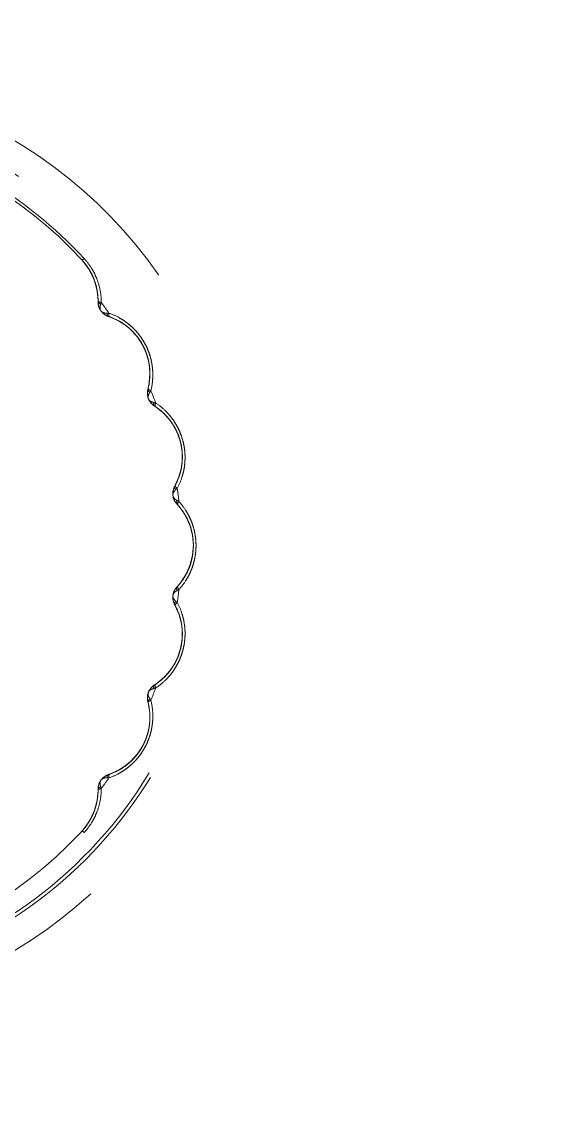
# Model space of a CAD drawing. Extents: x -181672 to 290600, y -29000 to 395522.
# Drawn here: x 1923.5 to 2063, y 37462 to 37752.5 of the extents above; entities that cross this region are included whole.
import ezdxf

# ---------------------------------------------------------------- set-up
doc = ezdxf.new("R2010")
doc.units = 0
doc.header["$LTSCALE"] = 10
doc.linetypes.add('XFM7Q20PCW-200K$0$ACAD_ISO03W100', pattern=[30, 12, -18])
doc.layers.add('XFM7Q20PCW-200K$0$PCW EQ (FUTURE)', color=252, linetype='XFM7Q20PCW-200K$0$ACAD_ISO03W100', lineweight=9)

# ---------------------------------------------------------------- blocks, each defined once
blk = doc.blocks.new('XFM7Q20PCW-200K$0$漢唐美光 8NHV4A-10FDA-NC150-M - 漢唐美光 8NHV4A-10FDA-NC150-M-V1107-CUB_L40')
for p, q in [((-532.65, 20.27), (-531.39, 20.77)), ((-519.65, 20.27), (-520.91, 20.77)), ((-546.89, 18.5), (-548.23, 18.67)), ((-537.12, 17.29), (-536.9, 17.51)), ((-515.4, 17.51), (-515.17, 17.29)), ((-505.41, 18.5), (-504.07, 18.67)), ((-559.48, 15.31), (-558.39, 16.1)), ((-542.09, 16.86), (-541.81, 16.71)), ((-540.36, 16.23), (-539.37, 16.24)), ((-538.42, 16.48), (-539.37, 16.24)), ((-513.88, 16.48), (-512.92, 16.24)), ((-511.94, 16.23), (-512.92, 16.24)), ((-510.48, 16.71), (-510.21, 16.86)), ((-510.48, 16.71), (-510.21, 16.86)), ((-492.81, 15.31), (-493.91, 16.1)), ((-572.86, 10.1), (-574.2, 9.94)), ((-567.8, 9.69), (-567.5, 9.61)), ((-565.97, 9.5), (-565.02, 9.75)), ((-564.15, 10.22), (-565.02, 9.75)), ((-563.1, 11.33), (-562.93, 11.59)), ((-489.37, 11.59), (-489.2, 11.33)), ((-488.15, 10.22), (-487.28, 9.75)), ((-486.33, 9.5), (-487.28, 9.75)), ((-484.8, 9.61), (-484.5, 9.69)), ((-479.44, 10.1), (-478.1, 9.94)), ((-584.29, 3.92), (-583.42, 4.95)), ((-468.01, 3.92), (-468.88, 4.95)), ((-589.15, -3.3), (-588.28, -2.83)), ((-587.56, -2.17), (-588.28, -2.83)), ((-586.81, -0.83), (-586.71, -0.54)), ((-465.59, -0.54), (-465.49, -0.83)), ((-465.59, -0.54), (-465.49, -0.83)), ((-464.74, -2.17), (-464.01, -2.83)), ((-590.97, -3.58), (-590.66, -3.58)), ((-590.97, -3.58), (-590.66, -3.58)), ((-461.64, -3.58), (-461.33, -3.58)), ((-456.31, -4.42), (-455.23, -4.83)), ((-602.16, -7.29), (-601.69, -7.8)), ((-450.61, -7.8), (-450.14, -7.29))]:
    blk.add_line(p, q)
at = {"flags": 128}
for points in [[(-651.15, -89.94), (-651.05, -84.94), (-650.75, -79.95), (-650.25, -74.98), (-649.55, -70.03), (-648.66, -65.11), (-647.57, -60.23), (-646.28, -55.4), (-644.8, -50.62), (-643.14, -45.91), (-641.28, -41.27), (-639.24, -36.7), (-637.02, -32.22), (-634.63, -27.83), (-632.06, -23.55), (-629.32, -19.36), (-626.41, -15.29), (-623.35, -11.34), (-620.12, -7.52), (-616.75, -3.83), (-613.24, -0.27), (-609.58, 3.14), (-605.79, 6.4), (-601.88, 9.51), (-597.84, 12.46), (-593.69, 15.24), (-589.43, 17.86), (-585.07, 20.3), (-580.61, 22.57), (-576.07, 24.66), (-571.44, 26.56), (-566.75, 28.28), (-561.99, 29.81), (-557.17, 31.15), (-552.3, 32.29), (-547.39, 33.24), (-542.45, 33.99), (-537.48, 34.54), (-532.5, 34.9), (-527.5, 35.05), (-522.5, 35), (-517.51, 34.76), (-512.53, 34.31), (-507.57, 33.67), (-502.64, 32.83), (-497.75, 31.79), (-492.9, 30.55), (-488.11, 29.13), (-483.38, 27.51), (-478.72, 25.71), (-474.13, 23.72), (-469.63, 21.55), (-465.21, 19.2), (-460.9, 16.67), (-456.69, 13.98), (-452.59, 11.12), (-448.6, 8.1), (-444.75, 4.92), (-441.02, 1.59), (-437.42, -1.89), (-433.97, -5.51), (-430.67, -9.26), (-427.52, -13.15), (-424.53, -17.15), (-421.7, -21.27), (-419.04, -25.51), (-416.55, -29.84), (-414.23, -34.27), (-412.09, -38.79), (-410.14, -43.39), (-408.37, -48.07), (-406.79, -52.81), (-405.4, -57.62), (-404.21, -62.47), (-403.2, -67.37), (-402.4, -72.3), (-401.79, -77.27), (-401.39, -82.25), (-401.18, -87.24), (-401.15, -89.94)], [(-531.39, 20.77), (-528.83, 21.43), (-526.21, 21.65), (-523.64, 21.45), (-521.09, 20.83), (-518.71, 19.82), (-516.51, 18.43), (-515.4, 17.51)], [(-558.39, 16.1), (-556.07, 17.37), (-553.59, 18.23), (-551.04, 18.66), (-548.41, 18.69), (-545.86, 18.29), (-543.39, 17.48), (-542.09, 16.86)], [(-542.09, 16.86), (-544.5, 17.9), (-546.89, 18.5)], [(-536.9, 17.51), (-534.81, 19.11), (-532.65, 20.27)], [(-515.4, 17.51), (-517.49, 19.11), (-519.65, 20.27)], [(-510.21, 16.86), (-507.79, 17.9), (-505.41, 18.5)], [(-504.07, 18.67), (-501.43, 18.68), (-498.84, 18.26), (-496.39, 17.43), (-494.07, 16.2), (-492.01, 14.64), (-490.22, 12.75), (-489.37, 11.59)], [(-562.93, 11.59), (-561.29, 13.65), (-559.48, 15.31)], [(-489.37, 11.59), (-491, 13.65), (-492.81, 15.31)], [(-583.42, 4.95), (-581.48, 6.75), (-579.28, 8.19), (-576.92, 9.24), (-574.38, 9.91), (-571.81, 10.15), (-569.22, 9.97), (-567.8, 9.69)], [(-567.8, 9.69), (-570.4, 10.1), (-572.86, 10.1)], [(-484.5, 9.69), (-481.9, 10.1), (-479.44, 10.1)], [(-478.1, 9.94), (-475.54, 9.3), (-473.13, 8.25), (-470.96, 6.85), (-469.01, 5.09), (-467.4, 3.07), (-466.13, 0.8), (-465.59, -0.54)], [(-586.71, -0.54), (-585.63, 1.86), (-584.29, 3.92)], [(-465.59, -0.54), (-466.67, 1.86), (-468.01, 3.92)], [(-601.69, -7.8), (-599.65, -6.21), (-597.35, -4.95), (-594.9, -4.09), (-592.35, -3.65), (-590.97, -3.58)], [(-601.69, -7.8), (-599.61, -6.18), (-597.32, -4.94), (-595.99, -4.42)], [(-590.97, -3.58), (-593.59, -3.81), (-595.99, -4.42)], [(-461.33, -3.58), (-458.68, -3.81), (-456.12, -4.49), (-453.72, -5.56), (-451.51, -7.03), (-450.61, -7.8)], [(-461.33, -3.58), (-458.71, -3.81), (-456.31, -4.42)], [(-455.23, -4.83), (-452.89, -6.05), (-450.79, -7.63), (-450.61, -7.8)], [(-601.69, -7.8), (-604.91, -10.88), (-608.01, -14.1), (-610.98, -17.43), (-613.81, -20.88), (-616.5, -24.44), (-619.05, -28.11), (-621.45, -31.87), (-623.69, -35.73), (-625.78, -39.67), (-627.71, -43.7), (-629.48, -47.8), (-631.08, -51.96), (-632.52, -56.19), (-633.78, -60.47), (-634.88, -64.8), (-635.06, -65.6)], [(-417.24, -65.6), (-418.3, -61.26), (-419.53, -56.97), (-420.94, -52.74), (-422.51, -48.56), (-424.25, -44.45), (-426.15, -40.41), (-428.21, -36.45), (-430.43, -32.58), (-432.8, -28.79), (-435.32, -25.11), (-437.98, -21.53), (-440.79, -18.06), (-443.73, -14.7), (-446.81, -11.47), (-450.01, -8.36), (-450.61, -7.8)]]:
    blk.add_lwpolyline(points, dxfattribs=at)
blk.add_circle((-526.15, -89.94), 379.98)
for radius, start, end in [(117.51, 0, 180), (116.61, 0, 180), (108.39, 96.1796, 98.0204), (108.39, 81.9796, 83.8204), (108.39, 110.3796, 112.2204), (108.39, 67.7796, 69.6204), (108.39, 124.5796, 126.4204), (108.39, 53.5796, 55.4204), (112.29, 132.6, 167.4)]:
    blk.add_arc((-526.15, -89.94), radius, start, end)
for centre, major_axis, start_param, end_param in [((-537.9, 18.62), (-1.01, 1.11), 2.01934, 3.141593), ((-514.39, 18.62), (1.01, 1.11), 3.141593, 4.263845), ((-541.38, 18.18), (0.7, 1.32), 3.141593, 4.263845), ((-510.91, 18.18), (-0.7, 1.32), 2.01934, 3.141593), ((-564.18, 12.42), (-1.25, 0.83), 2.01934, 3.141593), ((-488.12, 12.42), (1.25, 0.83), 3.141593, 4.263845), ((-567.44, 11.14), (0.36, 1.46), 3.141593, 4.263845), ((-484.85, 11.14), (-0.36, 1.46), 2.01934, 3.141593), ((-590.98, -2.08), (-0.01, 1.5), 3.141593, 4.263845), ((-588.12, -0.04), (-1.41, 0.5), 2.01934, 3.141593), ((-464.17, -0.04), (1.41, 0.5), 3.141593, 4.263845), ((-461.32, -2.08), (0.01, 1.5), 2.01934, 3.141593)]:
    blk.add_ellipse(centre, major_axis=major_axis, ratio=0.34988, start_param=start_param, end_param=end_param)
for points, knots in [([(-514.48, 17.82), (-515.24, 18.51), (-516.89, 19.77), (-519.26, 20.98), (-521.31, 21.68), (-522.89, 22.06), (-524.51, 22.3), (-526.15, 22.38), (-527.78, 22.3), (-529.41, 22.06), (-531, 21.68), (-532.52, 21.16), (-533.98, 20.5), (-535.82, 19.45), (-537.07, 18.5), (-537.82, 17.82)], [-1, -1, -1, -1, -0.875, -0.75, -0.6875, -0.625, -0.5625, -0.5, -0.4375, -0.375, -0.3125, -0.25, -0.1875, -0.125, 0, 0, 0, 0]), ([(-515.4, 17.51), (-516.09, 18.13), (-517.23, 19), (-518.93, 19.95), (-520.27, 20.56), (-521.67, 21.04), (-523.14, 21.39), (-524.64, 21.6), (-526.15, 21.68), (-527.66, 21.6), (-529.16, 21.39), (-530.62, 21.04), (-533.45, 20.07), (-535.51, 18.76), (-536.9, 17.51)], [-1, -1, -1, -1, -0.875, -0.8125, -0.75, -0.6875, -0.625, -0.5625, -0.5, -0.4375, -0.375, -0.3125, -0.25, 0, 0, 0, 0]), ([(-536.9, 17.51), (-536.21, 18.13), (-535.07, 19), (-533.37, 19.95), (-532.03, 20.56), (-530.62, 21.04), (-529.16, 21.39), (-527.66, 21.6), (-526.15, 21.68), (-524.64, 21.6), (-523.14, 21.39), (-521.68, 21.04), (-518.85, 20.07), (-516.78, 18.76), (-515.4, 17.51)], [-1, -1, -1, -1, -0.875, -0.8125, -0.75, -0.6875, -0.625, -0.5625, -0.5, -0.4375, -0.375, -0.3125, -0.25, 0, 0, 0, 0]), ([(-541.27, 17.39), (-542.17, 17.87), (-544.09, 18.69), (-546.68, 19.28), (-548.84, 19.46), (-550.46, 19.44), (-552.09, 19.27), (-553.7, 18.94), (-555.27, 18.46), (-556.79, 17.84), (-558.23, 17.08), (-559.58, 16.2), (-560.83, 15.2), (-562.36, 13.74), (-563.33, 12.51), (-563.9, 11.66)], [-1, -1, -1, -1, -0.875, -0.75, -0.6875, -0.625, -0.5625, -0.5, -0.4375, -0.375, -0.3125, -0.25, -0.1875, -0.125, 0, 0, 0, 0]), ([(-542.09, 16.86), (-542.91, 17.3), (-544.23, 17.85), (-546.1, 18.37), (-547.55, 18.62), (-549.03, 18.74), (-550.54, 18.73), (-552.05, 18.57), (-553.53, 18.27), (-554.98, 17.82), (-556.38, 17.25), (-557.71, 16.55), (-560.21, 14.92), (-561.89, 13.14), (-562.93, 11.59)], [-1, -1, -1, -1, -0.875, -0.8125, -0.75, -0.6875, -0.625, -0.5625, -0.5, -0.4375, -0.375, -0.3125, -0.25, 0, 0, 0, 0]), ([(-562.93, 11.59), (-562.41, 12.36), (-561.52, 13.48), (-560.11, 14.82), (-558.96, 15.74), (-557.71, 16.55), (-556.38, 17.25), (-554.98, 17.82), (-553.53, 18.27), (-552.05, 18.57), (-550.54, 18.73), (-549.04, 18.75), (-546.06, 18.5), (-543.74, 17.74), (-542.09, 16.86)], [-1, -1, -1, -1, -0.875, -0.8125, -0.75, -0.6875, -0.625, -0.5625, -0.5, -0.4375, -0.375, -0.3125, -0.25, 0, 0, 0, 0]), ([(-488.4, 11.66), (-488.97, 12.52), (-490.26, 14.15), (-492.26, 15.9), (-494.07, 17.08), (-495.51, 17.84), (-497.03, 18.46), (-498.6, 18.94), (-500.2, 19.27), (-501.83, 19.44), (-503.47, 19.46), (-505.07, 19.33), (-506.65, 19.04), (-508.69, 18.48), (-510.13, 17.87), (-511.03, 17.39)], [-1, -1, -1, -1, -0.875, -0.75, -0.6875, -0.625, -0.5625, -0.5, -0.4375, -0.375, -0.3125, -0.25, -0.1875, -0.125, 0, 0, 0, 0]), ([(-489.37, 11.59), (-489.89, 12.36), (-490.78, 13.48), (-492.19, 14.82), (-493.34, 15.74), (-494.59, 16.55), (-495.92, 17.25), (-497.32, 17.82), (-498.77, 18.27), (-500.25, 18.57), (-501.76, 18.73), (-503.26, 18.75), (-506.24, 18.5), (-508.56, 17.74), (-510.21, 16.86)], [-1, -1, -1, -1, -0.875, -0.8125, -0.75, -0.6875, -0.625, -0.5625, -0.5, -0.4375, -0.375, -0.3125, -0.25, 0, 0, 0, 0]), ([(-510.21, 16.86), (-509.39, 17.3), (-508.07, 17.85), (-506.19, 18.37), (-504.75, 18.62), (-503.26, 18.74), (-501.76, 18.73), (-500.25, 18.57), (-498.77, 18.27), (-497.32, 17.82), (-495.92, 17.25), (-494.59, 16.55), (-492.09, 14.92), (-490.41, 13.14), (-489.37, 11.59)], [-1, -1, -1, -1, -0.875, -0.8125, -0.75, -0.6875, -0.625, -0.5625, -0.5, -0.4375, -0.375, -0.3125, -0.25, 0, 0, 0, 0]), ([(-492.73, 16.18), (-492.3, 15.87), (-491.53, 15.25), (-490.81, 14.58), (-490.5, 14.26)], [-0.25, -0.25, -0.25, -0.25, -0.1875, -0.1340722, -0.1340722, -0.1340722, -0.1340722]), ([(-567.14, 10.4), (-568.13, 10.65), (-570.19, 10.97), (-572.85, 10.91), (-574.98, 10.55), (-576.55, 10.14), (-578.09, 9.57), (-579.57, 8.86), (-580.97, 8.01), (-582.29, 7.03), (-583.5, 5.94), (-584.6, 4.75), (-585.57, 3.48), (-586.69, 1.69), (-587.33, 0.26), (-587.67, -0.7)], [-1, -1, -1, -1, -0.875, -0.75, -0.6875, -0.625, -0.5625, -0.5, -0.4375, -0.375, -0.3125, -0.25, -0.1875, -0.125, 0, 0, 0, 0]), ([(-586.71, -0.54), (-586.4, 0.34), (-585.81, 1.64), (-584.77, 3.29), (-583.88, 4.46), (-582.87, 5.55), (-581.75, 6.56), (-580.53, 7.46), (-579.24, 8.24), (-577.87, 8.9), (-576.45, 9.42), (-575, 9.81), (-572.06, 10.3), (-569.61, 10.13), (-567.8, 9.69)], [-1, -1, -1, -1, -0.875, -0.8125, -0.75, -0.6875, -0.625, -0.5625, -0.5, -0.4375, -0.375, -0.3125, -0.25, 0, 0, 0, 0]), ([(-567.8, 9.69), (-568.7, 9.91), (-570.12, 10.13), (-572.06, 10.16), (-573.53, 10.06), (-575, 9.81), (-576.45, 9.42), (-577.87, 8.9), (-579.24, 8.24), (-580.54, 7.46), (-581.75, 6.56), (-582.87, 5.56), (-584.89, 3.36), (-586.09, 1.22), (-586.71, -0.54)], [-1, -1, -1, -1, -0.875, -0.8125, -0.75, -0.6875, -0.625, -0.5625, -0.5, -0.4375, -0.375, -0.3125, -0.25, 0, 0, 0, 0]), ([(-464.63, -0.7), (-464.97, 0.26), (-465.82, 2.16), (-467.33, 4.36), (-468.8, 5.95), (-470.01, 7.03), (-471.32, 8.01), (-472.73, 8.86), (-474.2, 9.57), (-475.74, 10.13), (-477.32, 10.55), (-478.91, 10.82), (-480.51, 10.93), (-482.62, 10.89), (-484.17, 10.64), (-485.16, 10.4)], [-1, -1, -1, -1, -0.875, -0.75, -0.6875, -0.625, -0.5625, -0.5, -0.4375, -0.375, -0.3125, -0.25, -0.1875, -0.125, 0, 0, 0, 0]), ([(-465.59, -0.54), (-465.9, 0.34), (-466.49, 1.64), (-467.53, 3.29), (-468.42, 4.46), (-469.43, 5.55), (-470.55, 6.56), (-471.76, 7.46), (-473.06, 8.24), (-474.43, 8.9), (-475.85, 9.42), (-477.29, 9.81), (-480.24, 10.3), (-482.68, 10.13), (-484.5, 9.69)], [-1, -1, -1, -1, -0.875, -0.8125, -0.75, -0.6875, -0.625, -0.5625, -0.5, -0.4375, -0.375, -0.3125, -0.25, 0, 0, 0, 0]), ([(-484.5, 9.69), (-483.59, 9.91), (-482.18, 10.13), (-480.23, 10.16), (-478.77, 10.06), (-477.3, 9.81), (-475.85, 9.42), (-474.42, 8.9), (-473.06, 8.24), (-471.76, 7.46), (-470.54, 6.56), (-469.43, 5.56), (-467.4, 3.36), (-466.21, 1.22), (-465.59, -0.54)], [-1, -1, -1, -1, -0.875, -0.8125, -0.75, -0.6875, -0.625, -0.5625, -0.5, -0.4375, -0.375, -0.3125, -0.25, 0, 0, 0, 0]), ([(-590.5, -2.72), (-591.52, -2.73), (-593.6, -2.92), (-596.16, -3.63), (-598.14, -4.5), (-600.04, -5.55), (-601.34, -6.54), (-602.16, -7.29)], [-1, -1, -1, -1, -0.75, -0.5, -0.375, -0.25, 0, 0, 0, 0]), ([(-601.69, -7.8), (-600.93, -7.11), (-599.73, -6.19), (-597.98, -5.22), (-596.16, -4.42), (-593.8, -3.76), (-591.9, -3.58), (-590.97, -3.58)], [-1, -1, -1, -1, -0.75, -0.625, -0.5, -0.25, 0, 0, 0, 0]), ([(-450.61, -7.8), (-451.36, -7.11), (-452.57, -6.19), (-454.32, -5.22), (-456.14, -4.42), (-458.5, -3.76), (-460.4, -3.58), (-461.33, -3.58)], [-1, -1, -1, -1, -0.75, -0.625, -0.5, -0.25, 0, 0, 0, 0])]:
    blk.add_open_spline(points, degree=3, knots=knots)
for points in [[(-535.35, 19.7), (-534.46, 20.26), (-533.51, 20.74), (-532.51, 21.13)], [(-532.51, 21.13), (-532.01, 21.33), (-530.99, 21.68), (-529.94, 21.94), (-529.4, 22.04)], [(-529.4, 22.04), (-528.87, 22.14), (-527.79, 22.3), (-526.7, 22.35), (-526.15, 22.35)], [(-526.15, 22.35), (-525.6, 22.35), (-524.51, 22.3), (-523.43, 22.14), (-522.9, 22.04)], [(-522.9, 22.04), (-522.36, 21.93), (-521.3, 21.68), (-520.28, 21.33), (-519.79, 21.13)], [(-519.79, 21.13), (-519.29, 20.94), (-518.32, 20.5), (-517.4, 19.98), (-516.95, 19.7)], [(-559.57, 16.18), (-559.13, 16.49), (-558.23, 17.08), (-557.27, 17.59), (-556.77, 17.82)], [(-556.77, 17.82), (-556.28, 18.05), (-555.27, 18.46), (-554.22, 18.78), (-553.7, 18.92)], [(-553.7, 18.92), (-553.17, 19.05), (-552.1, 19.27), (-551.01, 19.38), (-550.46, 19.41)], [(-550.46, 19.41), (-549.92, 19.45), (-548.83, 19.46), (-547.76, 19.37), (-547.23, 19.3)], [(-547.23, 19.3), (-546.7, 19.23), (-545.65, 19.04), (-544.63, 18.76), (-544.13, 18.6)], [(-544.13, 18.6), (-543.13, 18.28), (-542.17, 17.87), (-541.27, 17.39)], [(-538.04, 17.39), (-538.01, 17.45), (-537.97, 17.52), (-537.93, 17.6)], [(-537.93, 17.6), (-537.97, 17.52), (-538.01, 17.45), (-538.04, 17.39)], [(-537.82, 17.82), (-537.06, 18.51), (-536.23, 19.14), (-535.35, 19.7)], [(-537.12, 17.29), (-537.09, 17.33), (-537.01, 17.4), (-536.94, 17.47), (-536.9, 17.51)], [(-516.95, 19.7), (-516.06, 19.14), (-515.23, 18.5), (-514.48, 17.82)], [(-515.17, 17.29), (-515.21, 17.33), (-515.28, 17.4), (-515.36, 17.47), (-515.4, 17.51)], [(-514.36, 17.6), (-514.33, 17.52), (-514.29, 17.45), (-514.26, 17.39)], [(-514.26, 17.39), (-514.29, 17.45), (-514.33, 17.52), (-514.36, 17.6)], [(-511.03, 17.39), (-510.13, 17.87), (-509.17, 18.28), (-508.17, 18.6)], [(-508.17, 18.6), (-507.17, 18.93), (-506.13, 19.16), (-505.07, 19.3)], [(-505.07, 19.3), (-504.54, 19.37), (-503.46, 19.46), (-502.38, 19.45), (-501.83, 19.42)], [(-501.83, 19.42), (-501.29, 19.38), (-500.2, 19.27), (-499.13, 19.05), (-498.6, 18.92)], [(-498.6, 18.92), (-498.07, 18.78), (-497.03, 18.46), (-496.02, 18.05), (-495.53, 17.82)], [(-495.53, 17.82), (-495.03, 17.59), (-494.07, 17.08), (-493.17, 16.49), (-492.73, 16.18)], [(-561.8, 14.25), (-561.12, 14.95), (-560.37, 15.6), (-559.57, 16.18)], [(-542.09, 16.86), (-542.04, 16.83), (-541.95, 16.78), (-541.86, 16.73), (-541.81, 16.71)], [(-540.95, 17.02), (-541.1, 16.88), (-541.44, 16.64), (-541.71, 16.65), (-541.81, 16.71)], [(-541.81, 16.71), (-541.62, 16.6), (-541.23, 16.42), (-540.61, 16.26), (-539.99, 16.19), (-539.58, 16.21), (-539.37, 16.24)], [(-539.37, 16.24), (-539.79, 16.18), (-540.62, 16.21), (-541.43, 16.5), (-541.81, 16.71)], [(-541.27, 17.39), (-541.21, 17.32), (-541.1, 17.2), (-541, 17.08), (-540.95, 17.02)], [(-540.95, 17.02), (-540.82, 16.88), (-540.56, 16.63), (-540.16, 16.37), (-539.76, 16.23), (-539.5, 16.22), (-539.37, 16.24)], [(-539.37, 16.24), (-539.63, 16.2), (-540.16, 16.3), (-540.69, 16.73), (-540.95, 17.02)], [(-539.37, 16.24), (-539.12, 16.27), (-538.63, 16.49), (-538.22, 17.04), (-538.04, 17.39)], [(-538.04, 17.39), (-538.13, 17.21), (-538.32, 16.91), (-538.64, 16.56), (-539, 16.32), (-539.25, 16.25), (-539.37, 16.24)], [(-537.12, 17.29), (-537.28, 17.14), (-537.62, 16.87), (-538.18, 16.56), (-538.77, 16.34), (-539.17, 16.26), (-539.37, 16.24)], [(-539.37, 16.24), (-538.96, 16.29), (-538.16, 16.51), (-537.45, 16.99), (-537.12, 17.29)], [(-537.12, 17.29), (-537.21, 17.22), (-537.47, 17.14), (-537.86, 17.28), (-538.04, 17.39)], [(-515.17, 17.29), (-515.09, 17.22), (-514.82, 17.14), (-514.44, 17.28), (-514.26, 17.39)], [(-515.17, 17.29), (-515.01, 17.14), (-514.67, 16.87), (-514.12, 16.56), (-513.53, 16.34), (-513.13, 16.26), (-512.92, 16.24)], [(-512.92, 16.24), (-513.33, 16.29), (-514.14, 16.51), (-514.85, 16.99), (-515.17, 17.29)], [(-514.26, 17.39), (-514.17, 17.21), (-513.98, 16.91), (-513.66, 16.56), (-513.3, 16.32), (-513.05, 16.25), (-512.92, 16.24)], [(-512.92, 16.24), (-513.18, 16.27), (-513.67, 16.49), (-514.08, 17.04), (-514.26, 17.39)], [(-512.92, 16.24), (-512.67, 16.2), (-512.14, 16.3), (-511.61, 16.73), (-511.35, 17.02)], [(-511.35, 17.02), (-511.48, 16.88), (-511.74, 16.63), (-512.13, 16.37), (-512.53, 16.23), (-512.79, 16.22), (-512.92, 16.24)], [(-510.48, 16.71), (-510.67, 16.6), (-511.07, 16.42), (-511.69, 16.26), (-512.31, 16.19), (-512.72, 16.21), (-512.92, 16.24)], [(-512.92, 16.24), (-512.51, 16.18), (-511.68, 16.21), (-510.87, 16.5), (-510.48, 16.71)], [(-511.35, 17.02), (-511.3, 17.08), (-511.2, 17.2), (-511.08, 17.32), (-511.03, 17.39)], [(-511.35, 17.02), (-511.2, 16.88), (-510.86, 16.64), (-510.58, 16.65), (-510.48, 16.71)], [(-510.48, 16.71), (-510.44, 16.73), (-510.35, 16.78), (-510.26, 16.83), (-510.21, 16.86)], [(-563.9, 11.66), (-563.33, 12.52), (-562.68, 13.33), (-561.96, 14.09)], [(-490.34, 14.09), (-489.61, 13.33), (-488.96, 12.51), (-488.4, 11.66)], [(-582.27, 7.01), (-581.85, 7.36), (-580.97, 8.01), (-580.04, 8.57), (-579.56, 8.83)], [(-579.56, 8.83), (-579.08, 9.09), (-578.09, 9.57), (-577.07, 9.94), (-576.55, 10.11)], [(-576.55, 10.11), (-576.03, 10.27), (-574.98, 10.55), (-573.92, 10.73), (-573.38, 10.79)], [(-573.38, 10.79), (-572.85, 10.86), (-571.79, 10.93), (-570.73, 10.91), (-570.21, 10.87)], [(-570.21, 10.87), (-569.16, 10.81), (-568.13, 10.64), (-567.14, 10.4)], [(-567.8, 9.69), (-567.75, 9.67), (-567.65, 9.65), (-567.55, 9.62), (-567.5, 9.61)], [(-566.73, 10.13), (-566.85, 9.94), (-567.12, 9.64), (-567.39, 9.58), (-567.5, 9.61)], [(-567.5, 9.61), (-567.29, 9.55), (-566.86, 9.48), (-566.22, 9.47), (-565.6, 9.55), (-565.21, 9.67), (-565.02, 9.75)], [(-565.02, 9.75), (-565.4, 9.6), (-566.22, 9.41), (-567.07, 9.5), (-567.5, 9.61)], [(-567.14, 10.4), (-567.07, 10.35), (-566.93, 10.26), (-566.8, 10.17), (-566.73, 10.13)], [(-565.02, 9.75), (-565.26, 9.65), (-565.79, 9.62), (-566.41, 9.9), (-566.73, 10.13)], [(-566.73, 10.13), (-566.58, 10.02), (-566.26, 9.84), (-565.82, 9.68), (-565.39, 9.65), (-565.14, 9.7), (-565.02, 9.75)], [(-563.1, 11.33), (-563.21, 11.14), (-563.48, 10.79), (-563.94, 10.36), (-564.45, 10), (-564.83, 9.82), (-565.02, 9.75)], [(-565.02, 9.75), (-564.63, 9.9), (-563.91, 10.32), (-563.33, 10.95), (-563.1, 11.33)], [(-564.01, 11.19), (-564.05, 11), (-564.16, 10.66), (-564.38, 10.24), (-564.67, 9.93), (-564.9, 9.79), (-565.02, 9.75)], [(-565.02, 9.75), (-564.78, 9.84), (-564.36, 10.18), (-564.09, 10.81), (-564.01, 11.19)], [(-563.95, 11.42), (-563.97, 11.34), (-563.99, 11.26), (-564.01, 11.19)], [(-564.01, 11.19), (-563.99, 11.26), (-563.97, 11.34), (-563.95, 11.42)], [(-563.1, 11.33), (-563.16, 11.23), (-563.4, 11.09), (-563.8, 11.13), (-564.01, 11.19)], [(-563.1, 11.33), (-563.07, 11.37), (-563.01, 11.45), (-562.96, 11.54), (-562.93, 11.59)], [(-489.2, 11.33), (-489.23, 11.37), (-489.28, 11.45), (-489.34, 11.54), (-489.37, 11.59)], [(-489.2, 11.33), (-489.08, 11.14), (-488.82, 10.79), (-488.36, 10.36), (-487.84, 10), (-487.47, 9.82), (-487.28, 9.75)], [(-487.28, 9.75), (-487.67, 9.9), (-488.39, 10.32), (-488.97, 10.95), (-489.2, 11.33)], [(-489.2, 11.33), (-489.14, 11.23), (-488.9, 11.09), (-488.49, 11.13), (-488.29, 11.19)], [(-488.34, 11.42), (-488.33, 11.34), (-488.31, 11.26), (-488.29, 11.19)], [(-488.29, 11.19), (-488.31, 11.26), (-488.33, 11.34), (-488.34, 11.42)], [(-488.29, 11.19), (-488.25, 11), (-488.14, 10.66), (-487.91, 10.24), (-487.63, 9.93), (-487.4, 9.79), (-487.28, 9.75)], [(-487.28, 9.75), (-487.52, 9.84), (-487.94, 10.18), (-488.2, 10.81), (-488.29, 11.19)], [(-487.28, 9.75), (-487.04, 9.65), (-486.5, 9.62), (-485.89, 9.9), (-485.56, 10.13)], [(-485.56, 10.13), (-485.72, 10.02), (-486.03, 9.84), (-486.48, 9.68), (-486.91, 9.65), (-487.16, 9.7), (-487.28, 9.75)], [(-484.8, 9.61), (-485.01, 9.55), (-485.44, 9.48), (-486.08, 9.47), (-486.7, 9.55), (-487.09, 9.67), (-487.28, 9.75)], [(-487.28, 9.75), (-486.89, 9.6), (-486.08, 9.41), (-485.22, 9.5), (-484.8, 9.61)], [(-485.56, 10.13), (-485.5, 10.17), (-485.37, 10.26), (-485.23, 10.35), (-485.16, 10.4)], [(-485.56, 10.13), (-485.45, 9.94), (-485.18, 9.64), (-484.91, 9.58), (-484.8, 9.61)], [(-485.16, 10.4), (-484.17, 10.65), (-483.14, 10.81), (-482.09, 10.88)], [(-484.5, 9.69), (-484.55, 9.67), (-484.65, 9.65), (-484.75, 9.62), (-484.8, 9.61)], [(-482.09, 10.88), (-481.04, 10.94), (-479.98, 10.92), (-478.91, 10.79)], [(-478.91, 10.79), (-478.38, 10.73), (-477.32, 10.55), (-476.27, 10.27), (-475.75, 10.11)], [(-475.75, 10.11), (-475.23, 9.95), (-474.21, 9.57), (-473.22, 9.09), (-472.74, 8.83)], [(-472.74, 8.83), (-472.26, 8.57), (-471.33, 8.01), (-470.45, 7.36), (-470.03, 7.01)], [(-584.58, 4.74), (-584.23, 5.15), (-583.5, 5.95), (-582.69, 6.67), (-582.27, 7.01)], [(-470.03, 7.01), (-469.6, 6.67), (-468.8, 5.94), (-467.7, 4.75), (-466.73, 3.48), (-466.17, 2.58), (-465.91, 2.13)], [(-586.39, 2.13), (-585.87, 3.04), (-585.27, 3.92), (-584.58, 4.74)], [(-587.67, -0.7), (-587.33, 0.26), (-586.9, 1.21), (-586.39, 2.13)], [(-465.91, 2.13), (-465.4, 1.21), (-464.97, 0.26), (-464.63, -0.7)], [(-593.59, -3.01), (-592.56, -2.82), (-591.53, -2.73), (-590.5, -2.72)], [(-590.66, -3.58), (-590.44, -3.58), (-590, -3.55), (-589.38, -3.4), (-588.8, -3.17), (-588.45, -2.95), (-588.28, -2.83)], [(-588.28, -2.83), (-588.62, -3.07), (-589.37, -3.45), (-590.22, -3.58), (-590.66, -3.58)], [(-590.66, -3.58), (-590.54, -3.58), (-590.29, -3.46), (-590.11, -3.09), (-590.04, -2.89)], [(-590.04, -2.89), (-590.11, -2.86), (-590.19, -2.83), (-590.27, -2.81)], [(-590.27, -2.81), (-590.19, -2.83), (-590.11, -2.86), (-590.04, -2.89)], [(-588.28, -2.83), (-588.49, -2.98), (-589.01, -3.15), (-589.68, -3.02), (-590.04, -2.89)], [(-590.04, -2.89), (-589.86, -2.95), (-589.52, -3.05), (-589.04, -3.09), (-588.62, -3.02), (-588.39, -2.91), (-588.28, -2.83)], [(-586.81, -0.83), (-586.88, -1.04), (-587.05, -1.44), (-587.39, -1.98), (-587.8, -2.45), (-588.12, -2.71), (-588.28, -2.83)], [(-588.28, -2.83), (-587.95, -2.59), (-587.35, -2.01), (-586.95, -1.25), (-586.81, -0.83)], [(-587.66, -1.19), (-587.66, -1.38), (-587.68, -1.74), (-587.79, -2.2), (-587.99, -2.57), (-588.18, -2.76), (-588.28, -2.83)], [(-588.28, -2.83), (-588.07, -2.68), (-587.75, -2.25), (-587.65, -1.58), (-587.66, -1.19)], [(-587.66, -1.19), (-587.45, -1.19), (-587.04, -1.14), (-586.85, -0.94), (-586.81, -0.83)], [(-587.66, -0.95), (-587.66, -1.03), (-587.66, -1.11), (-587.66, -1.19)], [(-587.66, -1.19), (-587.66, -1.11), (-587.66, -1.03), (-587.66, -0.95)], [(-586.71, -0.54), (-586.73, -0.59), (-586.76, -0.69), (-586.79, -0.78), (-586.81, -0.83)], [(-465.49, -0.83), (-465.5, -0.78), (-465.54, -0.69), (-465.57, -0.59), (-465.59, -0.54)], [(-465.49, -0.83), (-465.42, -1.04), (-465.25, -1.44), (-464.91, -1.98), (-464.5, -2.45), (-464.18, -2.71), (-464.01, -2.83)], [(-464.01, -2.83), (-464.35, -2.59), (-464.95, -2.01), (-465.35, -1.25), (-465.49, -0.83)], [(-465.49, -0.83), (-465.45, -0.94), (-465.26, -1.14), (-464.85, -1.19), (-464.64, -1.19)], [(-464.01, -2.83), (-464.22, -2.68), (-464.55, -2.25), (-464.65, -1.58), (-464.64, -1.19)], [(-464.63, -0.95), (-464.63, -1.03), (-464.64, -1.11), (-464.64, -1.19)], [(-464.64, -1.19), (-464.64, -1.11), (-464.63, -1.03), (-464.63, -0.95)], [(-464.64, -1.19), (-464.64, -1.38), (-464.62, -1.74), (-464.51, -2.2), (-464.3, -2.57), (-464.12, -2.76), (-464.01, -2.83)], [(-464.01, -2.83), (-463.8, -2.98), (-463.29, -3.15), (-462.62, -3.02), (-462.26, -2.89)], [(-462.26, -2.89), (-462.44, -2.95), (-462.78, -3.05), (-463.26, -3.09), (-463.67, -3.02), (-463.91, -2.91), (-464.01, -2.83)], [(-464.01, -2.83), (-463.68, -3.07), (-462.93, -3.45), (-462.08, -3.58), (-461.64, -3.58)], [(-462.26, -2.89), (-462.18, -2.86), (-462.11, -2.83), (-462.03, -2.81)], [(-462.03, -2.81), (-462.11, -2.83), (-462.18, -2.86), (-462.26, -2.89)], [(-461.64, -3.58), (-461.76, -3.58), (-462, -3.46), (-462.19, -3.09), (-462.26, -2.89)], [(-450.14, -7.29), (-450.95, -6.55), (-452.7, -5.22), (-455.62, -3.77), (-458.7, -2.91), (-460.77, -2.73), (-461.8, -2.72)], [(-461.58, -2.72), (-460.63, -2.74), (-459.66, -2.84), (-458.71, -3.01)], [(-602.16, -7.29), (-601.35, -6.55), (-600.48, -5.88), (-599.55, -5.31)], [(-590.97, -3.58), (-591.91, -3.58), (-593.8, -3.76), (-596.63, -4.55), (-599.32, -5.89), (-600.94, -7.11), (-601.69, -7.8)], [(-599.55, -5.31), (-598.63, -4.74), (-597.65, -4.26), (-596.65, -3.87)], [(-596.65, -3.87), (-595.65, -3.49), (-594.62, -3.2), (-593.59, -3.01)], [(-590.66, -3.58), (-590.71, -3.58), (-590.81, -3.58), (-590.91, -3.58), (-590.97, -3.58)], [(-461.64, -3.58), (-461.59, -3.58), (-461.49, -3.58), (-461.38, -3.58), (-461.33, -3.58)], [(-461.33, -3.58), (-460.39, -3.58), (-458.5, -3.76), (-455.67, -4.55), (-452.97, -5.89), (-451.36, -7.11), (-450.61, -7.8)], [(-458.71, -3.01), (-457.67, -3.2), (-456.65, -3.49), (-455.65, -3.87)], [(-455.65, -3.87), (-455.14, -4.07), (-454.15, -4.5), (-453.21, -5.02), (-452.75, -5.31)], [(-452.75, -5.31), (-451.82, -5.88), (-450.95, -6.54), (-450.14, -7.29)]]:
    blk.add_open_spline(points, degree=3)
blk = doc.blocks.new('XFM7Q20PCW-200K')
at = {"layer": 'XFM7Q20PCW-200K$0$PCW EQ (FUTURE)', "rotation": 270}
blk.add_blockref('XFM7Q20PCW-200K$0$漢唐美光 8NHV4A-10FDA-NC150-M - 漢唐美光 8NHV4A-10FDA-NC150-M-V1107-CUB_L40', (1947.22, 37087.72), dxfattribs=at)

msp = doc.modelspace()

# ---------------------------------------------------------------- block references
msp.add_blockref('XFM7Q20PCW-200K', (0, 0))

doc.saveas('drawing.dxf')
